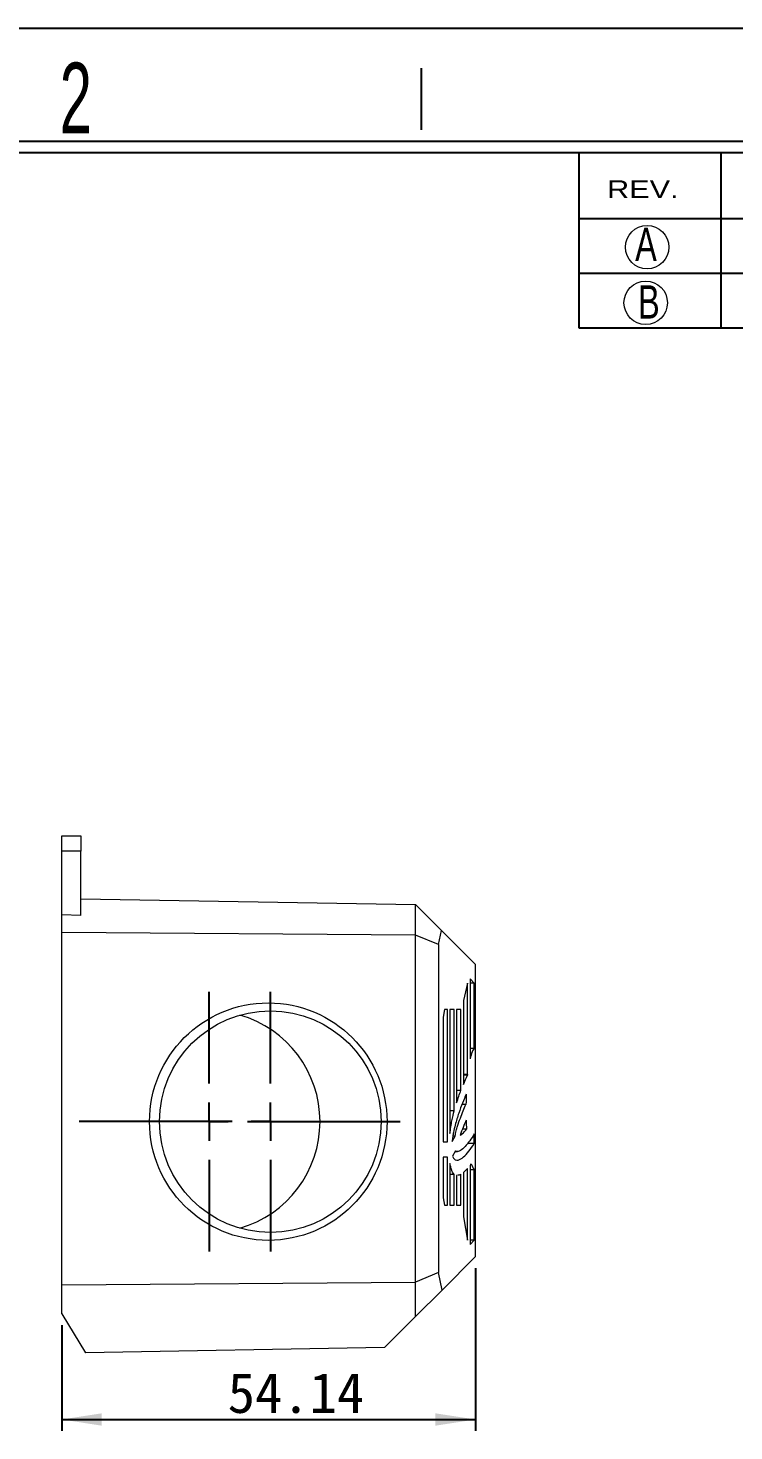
# Model space of a CAD drawing. Header units: millimetres. Extents: x 2 to 443, y 2 to 313.
# Drawn here: x 195.9 to 288.3, y 129.5 to 313 of the extents above; entities that cross this region are included whole.
import ezdxf

# ---------------------------------------------------------------- set-up
doc = ezdxf.new("R2010")
doc.units = ezdxf.units.MM
doc.header["$LTSCALE"] = 1.5
doc.layers.add('SLD-0', color=179, linetype='Continuous')
doc.styles.add('SLDTEXTSTYLE0', font='SIMSUN.TTC', dxfattribs={"width": 0.67})
doc.styles.add('SLDTEXTSTYLE11', font='ARIAL.TTF', dxfattribs={"width": 1.2324})
doc.styles.add('SLDTEXTSTYLE15', font='SIMSUN.TTC')
doc.styles.add('SLDTEXTSTYLE6', font='GOTHIC.TTF', dxfattribs={"width": 0.7304})
doc.styles.add('SLDTEXTSTYLE7', font='GOTHIC.TTF', dxfattribs={"width": 0.61171})
doc.dimstyles.new('SLDDIMSTYLE0', dxfattribs={"dimtxt": 5.25, "dimasz": 5.25, "dimexe": 0, "dimexo": 0.0625, "dimgap": 1.3125, "dimtad": 2, "dimrnd": 1e-09, "dimzin": 12, "dimdsep": 46, "dimtxsty": 'SLDTEXTSTYLE0', "dimsah": 1, "dimcen": 0.09, "dimadec": 0, "dimazin": 3, "dimtfac": 1, "dimtofl": 0, "dimtmove": 0, "dimatfit": 3, "dimfxl": 0, "dimfrac": 2, "dimtolj": 1, "dimtzin": 12, "dimarcsym": 0})

# ---------------------------------------------------------------- blocks, each defined once
blk = doc.blocks.new('_D_5')
at = {"layer": 'SLD-0', "color": 5}
for p, q in [((254.48, 150.78), (254.48, 129.47)), ((200.34, 143.3), (200.34, 129.47)), ((200.34, 130.97), (254.48, 130.97))]:
    blk.add_line(p, q, dxfattribs=at)
for points in [[(200.34, 130.97), (205.59, 130.16), (205.59, 131.78)], [(254.48, 130.97), (249.23, 131.78), (249.23, 130.16)]]:
    blk.add_solid(points, dxfattribs=at)
at = {"layer": 'SLD-0', "color": 5, "insert": (222.06, 137.08), "char_height": 5.25, "attachment_point": 1, "style": 'SLDTEXTSTYLE15'}
blk.add_mtext('54.14', dxfattribs=at)
blk = doc.blocks.new('SW_CENTERMARKSYMBOL_2')
at = {"layer": 'SLD-0', "color": 0}
for p, q in [((0, 5), (0, 17)), ((0, 0), (0, 2.5)), ((-5, 0), (-17, 0)), ((0, 0), (-2.5, 0)), ((0, 0), (0, -2.5)), ((0, 0), (2.5, 0)), ((5, 0), (17, 0)), ((0, -5), (0, -17))]:
    blk.add_line(p, q, dxfattribs=at)
blk = doc.blocks.new('SW_CENTERMARKSYMBOL_3')
at = {"layer": 'SLD-0', "color": 0}
for p, q in [((0, 5), (0, 17)), ((0, 0), (0, 2.5)), ((-5, 0), (-17, 0)), ((0, 0), (-2.5, 0)), ((0, 0), (0, -2.5)), ((0, 0), (2.5, 0)), ((5, 0), (17, 0)), ((0, -5), (0, -17))]:
    blk.add_line(p, q, dxfattribs=at)

msp = doc.modelspace()

# ---------------------------------------------------------------- linework, layer by layer
at = {"color": 7, "linetype": 'Continuous', "lineweight": 15}
for p, q in [((200.341, 207.341), (202.841, 207.341)), ((200.341, 205.341), (200.341, 207.341)), ((202.841, 207.341), (202.841, 205.341)), ((202.841, 205.341), (200.341, 205.341)), ((200.341, 196.984), (200.341, 205.341)), ((202.841, 196.922), (202.841, 205.341)), ((202.841, 199.106), (246.641, 198.341)), ((246.641, 194.341), (246.641, 198.341)), ((250.015, 194.966), (246.641, 198.341)), ((200.341, 194.676), (200.341, 196.984)), ((202.841, 196.922), (200.341, 196.984)), ((246.641, 194.341), (200.341, 194.676)), ((200.341, 148.606), (200.341, 194.676)), ((249.641, 193.098), (250.015, 194.966)), ((250.015, 194.966), (254.484, 190.497)), ((246.641, 148.941), (246.641, 194.341)), ((249.641, 193.098), (246.641, 194.341)), ((249.641, 193.098), (249.641, 150.184)), ((254.484, 152.285), (254.484, 190.497)), ((253.453, 188.037), (252.891, 185.788)), ((253.453, 176.112), (253.453, 188.037)), ((254.328, 188.037), (253.766, 188.6)), ((253.766, 188.6), (253.766, 178.136)), ((254.328, 188.037), (253.766, 188.037)), ((254.328, 179.528), (254.328, 188.037)), ((252.891, 185.788), (252.891, 174.797)), ((250.422, 184.591), (250.266, 183.591)), ((250.266, 183.591), (250.266, 167.291)), ((250.828, 184.591), (250.422, 184.591)), ((250.828, 167.291), (250.828, 184.591)), ((251.703, 184.591), (251.141, 184.591)), ((251.141, 184.591), (251.141, 168.368)), ((251.703, 171.345), (251.703, 184.591)), ((252.578, 184.591), (252.016, 184.591)), ((252.016, 184.591), (252.016, 172.416)), ((252.578, 174.021), (252.578, 184.591)), ((254.328, 179.528), (253.766, 179.528)), ((253.453, 176.112), (252.891, 176.112)), ((253.444, 176.025), (252.891, 176.025)), ((252.578, 174.021), (252.016, 174.021)), ((251.703, 171.345), (251.141, 171.345)), ((253.238, 172.197), (252.713, 172.197)), ((253.305, 168.933), (252.763, 168.933)), ((250.266, 167.291), (250.828, 167.291)), ((251.411, 167.357), (251.804, 168.03)), ((251.804, 168.03), (251.514, 168.03)), ((254.328, 167.059), (253.419, 167.059)), ((254.328, 167.059), (254.328, 168.336)), ((250.828, 165.291), (250.266, 165.291)), ((250.266, 165.291), (250.266, 159.991)), ((250.828, 158.991), (250.828, 165.291)), ((251.885, 166.098), (251.492, 165.425)), ((251.836, 166.014), (252.111, 166.014)), ((251.141, 164.46), (251.141, 158.991)), ((253.453, 154.447), (253.453, 163.824)), ((253.766, 164.204), (253.766, 153.884)), ((254.328, 163.654), (253.766, 163.654)), ((254.328, 154.447), (254.328, 163.654)), ((251.703, 163.042), (251.141, 163.042)), ((251.703, 158.991), (251.703, 163.042)), ((252.08, 162.913), (252.016, 162.907)), ((252.016, 162.907), (252.016, 158.991)), ((252.016, 162.904), (252.08, 162.904)), ((252.578, 158.991), (252.578, 163.058)), ((252.891, 163.274), (252.891, 157.467)), ((250.266, 159.991), (250.422, 158.991)), ((250.422, 158.991), (250.828, 158.991)), ((251.141, 158.991), (251.703, 158.991)), ((252.016, 158.991), (252.578, 158.991)), ((252.891, 157.467), (253.453, 154.447)), ((253.766, 153.884), (254.328, 154.447)), ((254.328, 154.447), (253.766, 154.447)), ((254.484, 152.285), (250.099, 147.899)), ((200.341, 148.606), (246.641, 148.941)), ((249.641, 150.184), (246.641, 148.941)), ((246.641, 144.441), (246.641, 148.941)), ((250.099, 147.899), (249.641, 150.184)), ((200.341, 144.798), (200.341, 148.606)), ((246.641, 144.441), (250.099, 147.899)), ((200.341, 144.798), (203.453, 139.687)), ((242.569, 140.37), (246.641, 144.441)), ((242.569, 140.37), (203.453, 139.687))]:
    msp.add_line(p, q, dxfattribs=at)
msp.add_circle((227.641, 169.941), 14.5, dxfattribs=at)
msp.add_arc((219.641, 169.941), 14.5, 286.01339, 73.98661, dxfattribs=at)
msp.add_ellipse((227.369, 169.941), major_axis=(15.536, 0), ratio=0.9998476, dxfattribs=at)
for start_param, end_param in [(0.1253278, 0.6126041), (0.9702022, 0.9832812), (1.3236173, 1.4949248), (1.7557396, 1.9094529), (2.6819136, 3.0162648)]:
    msp.add_ellipse((254.484, 171.591), major_axis=(0, 8), ratio=0.15625, start_param=start_param, end_param=end_param, dxfattribs=at)
for points in [[(252.891, 174.797), (253.074, 175.232), (253.258, 175.64), (253.444, 176.025)], [(252.016, 172.416), (252.2, 172.999), (252.388, 173.527), (252.578, 174.021)], [(253.453, 163.824), (253.266, 163.612), (253.079, 163.426), (252.891, 163.274)]]:
    msp.add_open_spline(points, degree=3, dxfattribs=at)
for points, knots in [([(253.272, 173.548), (253.106, 173.179), (252.94, 172.79), (252.612, 171.959), (252.45, 171.519), (252.21, 170.803), (252.131, 170.555), (251.974, 170.034), (251.897, 169.761), (251.746, 169.177), (251.672, 168.867), (251.567, 168.356), (251.533, 168.177), (251.469, 167.794), (251.438, 167.59), (251.411, 167.357)], [0, 0, 0, 0, 0.25, 0.25, 0.5, 0.5, 0.625, 0.625, 0.75, 0.75, 0.875, 0.875, 0.9375, 0.9375, 1, 1, 1, 1]), ([(251.141, 168.368), (251.175, 168.696), (251.215, 168.993), (251.302, 169.546), (251.349, 169.802), (251.494, 170.524), (251.597, 170.949), (251.703, 171.345)], [0, 0, 0, 0, 0.25, 0.25, 0.5, 0.5, 1, 1, 1, 1]), ([(251.804, 168.03), (251.856, 168.29), (251.912, 168.518), (252.025, 168.948), (252.083, 169.149), (252.259, 169.724), (252.379, 170.073), (252.742, 171.064), (252.989, 171.651), (253.238, 172.197)], [0, 0, 0, 0, 0.125, 0.125, 0.25, 0.25, 0.5, 0.5, 1, 1, 1, 1]), ([(253.256, 170.12), (253.123, 169.823), (252.992, 169.513), (252.731, 168.859), (252.601, 168.515), (252.473, 168.143)], [0, 0, 0, 0, 0.5, 0.5, 1, 1, 1, 1]), ([(252.473, 168.143), (252.613, 168.228), (252.752, 168.345), (253.029, 168.614), (253.167, 168.767), (253.305, 168.933)], [0, 0, 0, 0, 0.5, 0.5, 1, 1, 1, 1]), ([(251.492, 165.425), (251.52, 165.346), (251.548, 165.286), (251.606, 165.182), (251.635, 165.141), (251.723, 165.035), (251.783, 164.99), (251.962, 164.898), (252.082, 164.893), (252.321, 164.937), (252.441, 164.988), (252.679, 165.125), (252.798, 165.212), (253.155, 165.515), (253.391, 165.771), (253.861, 166.36), (254.095, 166.693), (254.328, 167.059)], [0, 0, 0, 0, 0.03125, 0.03125, 0.0625, 0.0625, 0.125, 0.125, 0.25, 0.25, 0.375, 0.375, 0.5, 0.5, 0.75, 0.75, 1, 1, 1, 1]), ([(254.328, 168.336), (254.128, 168.013), (253.927, 167.712), (253.523, 167.158), (253.32, 166.905), (252.913, 166.466), (252.708, 166.278), (252.4, 166.088), (252.297, 166.04), (252.142, 166.013), (252.091, 166.011), (251.988, 166.031), (251.936, 166.052), (251.885, 166.098)], [0, 0, 0, 0, 0.25, 0.25, 0.5, 0.5, 0.75, 0.75, 0.875, 0.875, 0.9375, 0.9375, 1, 1, 1, 1]), ([(251.703, 163.042), (251.602, 163.127), (251.501, 163.26), (251.357, 163.607), (251.311, 163.747), (251.223, 164.071), (251.181, 164.256), (251.141, 164.46)], [0, 0, 0, 0, 0.5, 0.5, 0.75, 0.75, 1, 1, 1, 1]), ([(253.93, 164.421), (253.902, 164.384), (253.875, 164.347), (253.848, 164.311), (253.834, 164.293), (253.82, 164.275), (253.807, 164.257), (253.793, 164.239), (253.779, 164.221), (253.766, 164.204)], [0, 0, 0, 0, 0.0005427779, 0.0005427779, 0.0005427779, 0.0008141738, 0.0008141738, 0.0008141738, 0.0010855718, 0.0010855718, 0.0010855718, 0.0010855718]), ([(252.578, 163.058), (252.527, 163.032), (252.426, 162.98), (252.292, 162.926), (252.209, 162.923), (252.178, 162.921)], [0, 0, 0, 0, 0.3815838, 0.7631754, 1, 1, 1, 1])]:
    msp.add_open_spline(points, degree=3, knots=knots, dxfattribs=at)
at = {"layer": 'SLD-0'}
for p, q in [((2.386, 313.011), (442.66, 313.011)), ((19.012, 296.716), (433.772, 296.716))]:
    msp.add_line(p, q, dxfattribs=at)
at = {"layer": 'SLD-0', "color": 6, "linetype": 'Continuous'}
for p, q in [((247.429, 299.679), (247.429, 307.754)), ((17.531, 298.198), (435.253, 298.198))]:
    msp.add_line(p, q, dxfattribs=at)
at = {"layer": 'SLD-0', "color": 179, "linetype": 'Continuous'}
for p, q in [((267.988, 296.716), (267.988, 273.771)), ((286.575, 296.716), (286.575, 273.771)), ((267.988, 288.112), (433.772, 288.112)), ((267.988, 280.941), (433.772, 280.941)), ((267.988, 273.771), (433.772, 273.771))]:
    msp.add_line(p, q, dxfattribs=at)
at = {"layer": 'SLD-0', "lineweight": 0}
for centre in [(276.933, 284.345), (276.749, 277.072)]:
    msp.add_circle(centre, 2.842, dxfattribs=at)

# ---------------------------------------------------------------- block references
at = {"layer": 'SLD-0', "color": 1}
for name, p in [('SW_CENTERMARKSYMBOL_3', (219.641, 169.941)), ('SW_CENTERMARKSYMBOL_2', (227.641, 169.941))]:
    msp.add_blockref(name, p, dxfattribs=at)

# ---------------------------------------------------------------- texts
at = {"layer": 'SLD-0', "attachment_point": 1}
for s, insert, char_height, style in [('2', (200.082, 308.483), 9.258, 'SLDTEXTSTYLE7'), ('A', (275.367, 286.878), 4.355, 'SLDTEXTSTYLE6'), ('B', (275.748, 279.356), 4.355, 'SLDTEXTSTYLE6')]:
    msp.add_mtext(s, dxfattribs=dict(at, insert=insert, char_height=char_height, style=style))
at = {"layer": 'SLD-0', "color": 179, "insert": (271.693, 293.1), "char_height": 2.3304, "attachment_point": 1, "style": 'SLDTEXTSTYLE11'}
msp.add_mtext('REV.', dxfattribs=at)

# ---------------------------------------------------------------- dimensions: what is measured, and where the dimension line sits
at = {"layer": 'SLD-0', "color": 5}
dim = msp.add_linear_dim(base=(254.484, 130.972), p1=(200.341, 144.798), p2=(254.484, 152.285), dimstyle='SLDDIMSTYLE0', dxfattribs=at)
dim.commit()
dim.dimension.update_dxf_attribs({"geometry": '_D_5', "text_midpoint": (227.168, 130.972), "dimtype": 160})

doc.saveas('drawing.dxf')
